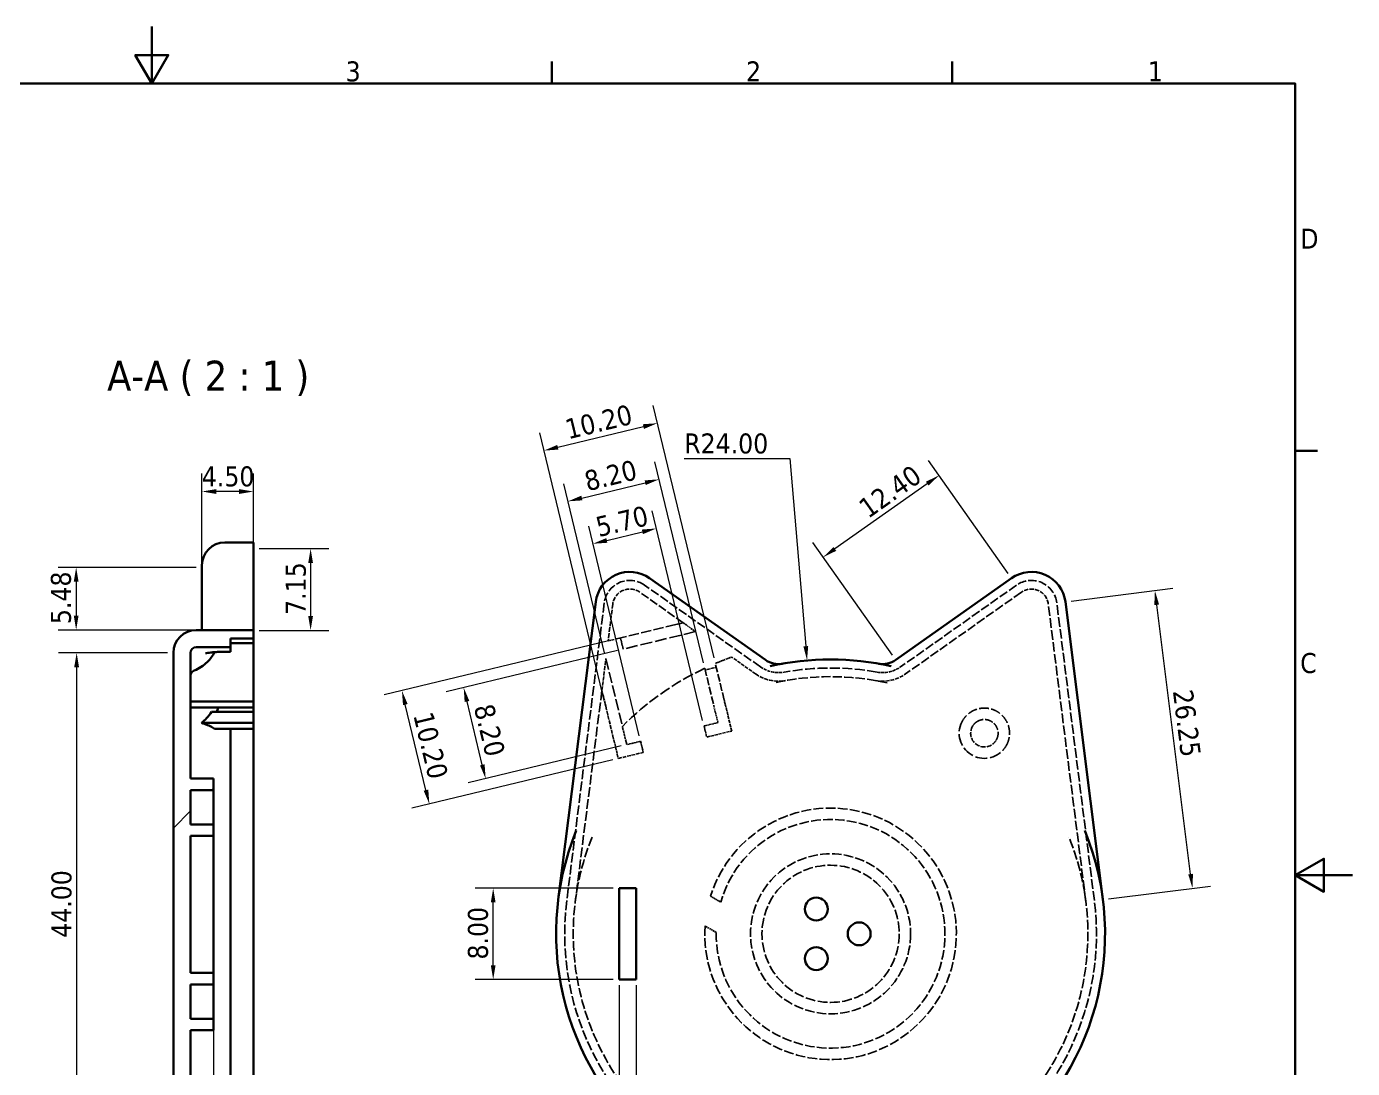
# Model space of a CAD drawing. Header units: millimetres. Extents: x 0 to 525, y 0 to 371.
# Drawn here: x 235.1 to 525, y 143.4 to 371.3 of the extents above; entities that cross this region are included whole.
import ezdxf

# ---------------------------------------------------------------- set-up
doc = ezdxf.new("R2010")
doc.units = ezdxf.units.MM
doc.header["$LTSCALE"] = 0.5
doc.linetypes.add('DASHED', pattern=[0.2068, 0.1655, -0.0413])
for name, color, linetype, lineweight in [('Border (ISO)', 7, 'Continuous', 70), ('Dimension (ISO)', 7, 'Continuous', 25), ('Hatch (ISO)', 7, 'Continuous', 18), ('Hidden (ISO)', 7, 'DASHED', 35), ('Symbol (ISO)', 7, 'Continuous', 25), ('Visible (ISO)', 7, 'Continuous', 50)]:
    doc.layers.add(name, color=color, linetype=linetype, lineweight=lineweight)
doc.styles.add('Label Text (ISO)', font='tahoma.ttf')
doc.styles.add('Note Text (ISO)', font='tahoma.ttf')
doc.dimstyles.new('Default (ISO)', dxfattribs={"dimscale": 0.5, "dimtxt": 3.5, "dimasz": 2.5, "dimexe": 3.175, "dimexo": 1, "dimgap": 0.762, "dimtad": 1, "dimtxsty": 'Note Text (ISO)', "dimcen": 2.5, "dimdle": 10, "dimclrd": 256, "dimclre": 256, "dimclrt": 256, "dimazin": 3, "dimtfac": 1.001486, "dimtmove": 0, "dimatfit": 3, "dimfxl": 0, "dimlwd": -1, "dimlwe": -1})

# ---------------------------------------------------------------- blocks, each defined once
blk = doc.blocks.new('Borders Default Border')
at = {"layer": 'Border (ISO)'}
for p, q in [((280, 287), (280, 290.9)), ((350, 287), (350, 290.9)), ((410, 222.75), (413.9, 222.75))]:
    blk.add_line(p, q, dxfattribs=at)
at = {"layer": 'Border (ISO)', "flags": 128}
for points in [[(210, 297), (210, 287), (207.11, 292), (212.89, 292), (210, 287)], [(10, 10), (10, 287), (410, 287), (410, 10), (10, 10)], [(420, 148.5), (410, 148.5), (415, 151.39), (415, 145.61), (410, 148.5)]]:
    blk.add_lwpolyline(points, dxfattribs=at)
at = {"layer": 'Border (ISO)', "char_height": 3.5, "attachment_point": 7, "style": 'Note Text (ISO)'}
for s, insert in [('3', (243.91, 287.33)), ('2', (313.94, 287.4)), ('1', (384.21, 287.4)), ('D', (410.87, 258.13)), ('C', (410.86, 183.81))]:
    blk.add_mtext(s, dxfattribs=dict(at, insert=insert))
blk = doc.blocks.new('*D11')
at = {"layer": 'Defpoints', "color": 0, "transparency": 16777216}
for p in [(275.98, 154.25), (267.23, 124.25), (267.23, 93.4)]:
    blk.add_point(p, dxfattribs=at)
at = {"layer": 'Dimension (ISO)', "transparency": 16777216}
for p, q in [((275.98, 153), (275.98, 89.43)), ((267.23, 123), (267.23, 89.43)), ((264.11, 93.4), (247.93, 93.4)), ((275.98, 93.4), (267.23, 93.4)), ((279.11, 93.4), (282.23, 93.4))]:
    blk.add_line(p, q, dxfattribs=at)
for points in [[(264.11, 93.92), (264.11, 92.88), (267.23, 93.4)], [(279.11, 93.92), (279.11, 92.88), (275.98, 93.4)]]:
    blk.add_solid(points, dxfattribs=at)
at = {"layer": 'Dimension (ISO)', "transparency": 16777216, "insert": (248.88, 98.91), "char_height": 4.375, "attachment_point": 1, "style": 'Note Text (ISO)'}
blk.add_mtext('\\A1;3.50', dxfattribs=at)
blk = doc.blocks.new('*D25')
at = {"layer": 'Defpoints', "color": 0, "transparency": 16777216}
for p in [(364.65, 162.81), (368.4, 162.81), (364.65, 109.27)]:
    blk.add_point(p, dxfattribs=at)
at = {"layer": 'Dimension (ISO)', "transparency": 16777216}
for p, q in [((364.65, 161.56), (364.65, 105.3)), ((368.4, 161.56), (368.4, 105.3)), ((361.52, 109.27), (358.4, 109.27)), ((368.4, 109.27), (364.65, 109.27)), ((371.52, 109.27), (374.65, 109.27))]:
    blk.add_line(p, q, dxfattribs=at)
for points in [[(361.52, 109.79), (361.52, 108.75), (364.65, 109.27)], [(371.52, 109.79), (371.52, 108.75), (368.4, 109.27)]]:
    blk.add_solid(points, dxfattribs=at)
at = {"layer": 'Dimension (ISO)', "transparency": 16777216, "insert": (361.14, 114.78), "char_height": 4.375, "attachment_point": 1, "style": 'Note Text (ISO)'}
blk.add_mtext('\\A1;1.50', dxfattribs=at)
blk = doc.blocks.new('*D26')
at = {"layer": 'Defpoints', "color": 0, "transparency": 16777216}
for p in [(337.15, 182.81), (364.65, 182.81), (364.65, 162.81)]:
    blk.add_point(p, dxfattribs=at)
at = {"layer": 'Dimension (ISO)', "transparency": 16777216}
for p, q in [((363.4, 182.81), (333.18, 182.81)), ((337.15, 165.93), (337.15, 179.68)), ((363.4, 162.81), (333.18, 162.81))]:
    blk.add_line(p, q, dxfattribs=at)
for points in [[(336.63, 179.68), (337.67, 179.68), (337.15, 182.81)], [(336.63, 165.93), (337.67, 165.93), (337.15, 162.81)]]:
    blk.add_solid(points, dxfattribs=at)
at = {"layer": 'Dimension (ISO)', "transparency": 16777216, "insert": (331.62, 167.2), "char_height": 4.375, "attachment_point": 1, "rotation": 90, "style": 'Note Text (ISO)'}
blk.add_mtext('\\A1;8.00', dxfattribs=at)
blk = doc.blocks.new('*D27')
at = {"layer": 'Defpoints', "color": 0, "transparency": 16777216}
for p in [(405.76, 232.59), (410.9, 172.81)]:
    blk.add_point(p, dxfattribs=at)
at = {"layer": 'Dimension (ISO)', "transparency": 16777216}
for p, q in [((378.91, 276.74), (401.96, 276.74)), ((401.96, 276.74), (405.49, 235.7))]:
    blk.add_line(p, q, dxfattribs=at)
blk.add_solid([(406.01, 235.75), (404.97, 235.66), (405.76, 232.59)], dxfattribs=at)
at = {"layer": 'Dimension (ISO)', "transparency": 16777216, "insert": (378.91, 282.25), "char_height": 4.375, "attachment_point": 1, "style": 'Note Text (ISO)'}
blk.add_mtext('\\A1;R24.00', dxfattribs=at)
blk = doc.blocks.new('*D28')
at = {"layer": 'Defpoints', "color": 0, "transparency": 16777216}
for p in [(410.9, 172.81), (453.98, 131.05)]:
    blk.add_point(p, dxfattribs=at)
at = {"layer": 'Dimension (ISO)', "transparency": 16777216}
for p, q in [((479.34, 106.48), (456.23, 128.88)), ((502.39, 106.48), (479.34, 106.48))]:
    blk.add_line(p, q, dxfattribs=at)
blk.add_solid([(456.59, 129.25), (455.87, 128.5), (453.98, 131.05)], dxfattribs=at)
at = {"layer": 'Dimension (ISO)', "transparency": 16777216, "insert": (484.38, 111.99), "char_height": 4.375, "attachment_point": 1, "style": 'Note Text (ISO)'}
blk.add_mtext('\\A1;R24.00', dxfattribs=at)
blk = doc.blocks.new('*D29')
at = {"layer": 'Defpoints', "color": 0, "transparency": 16777216}
for p in [(373.02, 284.48), (385.72, 231.94), (361.74, 222.6)]:
    blk.add_point(p, dxfattribs=at)
at = {"layer": 'Dimension (ISO)', "transparency": 16777216}
for p, q in [((385.42, 233.16), (372.09, 288.34)), ((361.44, 223.82), (347.31, 282.35)), ((351.27, 279.23), (369.99, 283.75))]:
    blk.add_line(p, q, dxfattribs=at)
for points in [[(369.86, 284.26), (370.11, 283.24), (373.02, 284.48)], [(351.15, 279.74), (351.4, 278.72), (348.24, 278.5)]]:
    blk.add_solid(points, dxfattribs=at)
at = {"layer": 'Dimension (ISO)', "transparency": 16777216, "insert": (352.51, 285.2), "char_height": 4.375, "attachment_point": 1, "rotation": 13.58, "style": 'Note Text (ISO)'}
blk.add_mtext('\\A1;10.20', dxfattribs=at)
blk = doc.blocks.new('*D30')
at = {"layer": 'Defpoints', "color": 0, "transparency": 16777216}
for p in [(373.42, 272.21), (361.79, 233.03), (383.4, 230.9)]:
    blk.add_point(p, dxfattribs=at)
at = {"layer": 'Dimension (ISO)', "transparency": 16777216}
for p, q in [((383.1, 232.11), (372.49, 276.07)), ((361.5, 234.24), (352.56, 271.25)), ((356.53, 268.13), (370.38, 271.48))]:
    blk.add_line(p, q, dxfattribs=at)
for points in [[(370.26, 271.98), (370.5, 270.97), (373.42, 272.21)], [(356.41, 268.64), (356.65, 267.62), (353.49, 267.4)]]:
    blk.add_solid(points, dxfattribs=at)
at = {"layer": 'Dimension (ISO)', "transparency": 16777216, "insert": (356.71, 273.86), "char_height": 4.375, "attachment_point": 1, "rotation": 13.58, "style": 'Note Text (ISO)'}
blk.add_mtext('\\A1;8.20', dxfattribs=at)
blk = doc.blocks.new('*D31')
at = {"layer": 'Defpoints', "color": 0, "transparency": 16777216}
for p in [(363.57, 237.18), (317.2, 225.98), (364.5, 211.17)]:
    blk.add_point(p, dxfattribs=at)
at = {"layer": 'Dimension (ISO)', "transparency": 16777216}
for p, q in [((362.36, 236.89), (313.34, 225.05)), ((322.45, 204.23), (317.93, 222.94)), ((363.28, 210.88), (319.33, 200.26))]:
    blk.add_line(p, q, dxfattribs=at)
for points in [[(318.44, 223.07), (317.43, 222.82), (317.2, 225.98)], [(322.96, 204.35), (321.95, 204.11), (323.19, 201.19)]]:
    blk.add_solid(points, dxfattribs=at)
at = {"layer": 'Dimension (ISO)', "transparency": 16777216, "insert": (323.9, 221.71), "char_height": 4.375, "attachment_point": 1, "rotation": 283.58, "style": 'Note Text (ISO)'}
blk.add_mtext('\\A1;10.20', dxfattribs=at)
blk = doc.blocks.new('*D32')
at = {"layer": 'Defpoints', "color": 0, "transparency": 16777216}
for p in [(365.56, 235.09), (330.69, 226.67), (366.34, 214.19)]:
    blk.add_point(p, dxfattribs=at)
at = {"layer": 'Dimension (ISO)', "transparency": 16777216}
for p, q in [((364.35, 234.8), (326.83, 225.73)), ((334.77, 209.78), (331.42, 223.63)), ((365.13, 213.9), (331.64, 205.81))]:
    blk.add_line(p, q, dxfattribs=at)
for points in [[(331.93, 223.75), (330.91, 223.51), (330.69, 226.67)], [(335.27, 209.9), (334.26, 209.65), (335.5, 206.74)]]:
    blk.add_solid(points, dxfattribs=at)
at = {"layer": 'Dimension (ISO)', "transparency": 16777216, "insert": (337.15, 223.45), "char_height": 4.375, "attachment_point": 1, "rotation": 283.58, "style": 'Note Text (ISO)'}
blk.add_mtext('\\A1;8.20', dxfattribs=at)
blk = doc.blocks.new('*D33')
at = {"layer": 'Defpoints', "color": 0, "transparency": 16777216}
for p in [(372.8, 261.46), (383.23, 218.27), (369.38, 214.92)]:
    blk.add_point(p, dxfattribs=at)
at = {"layer": 'Dimension (ISO)', "transparency": 16777216}
for p, q in [((382.94, 219.48), (371.87, 265.32)), ((369.09, 216.14), (358.02, 261.97)), ((361.98, 258.85), (369.76, 260.73))]:
    blk.add_line(p, q, dxfattribs=at)
for points in [[(369.64, 261.23), (369.88, 260.22), (372.8, 261.46)], [(361.86, 259.36), (362.11, 258.34), (358.95, 258.12)]]:
    blk.add_solid(points, dxfattribs=at)
at = {"layer": 'Dimension (ISO)', "transparency": 16777216, "insert": (359.2, 263.84), "char_height": 4.375, "attachment_point": 1, "rotation": 13.58, "style": 'Note Text (ISO)'}
blk.add_mtext('\\A1;5.70', dxfattribs=at)
blk = doc.blocks.new('*D34')
at = {"layer": 'Defpoints', "color": 0, "transparency": 16777216}
for p in [(273.48, 269.55), (284.73, 257.05), (273.48, 252.96)]:
    blk.add_point(p, dxfattribs=at)
at = {"layer": 'Dimension (ISO)', "transparency": 16777216}
for p, q in [((273.48, 254.21), (273.48, 273.51)), ((284.73, 258.3), (284.73, 273.51)), ((281.61, 269.55), (276.61, 269.55))]:
    blk.add_line(p, q, dxfattribs=at)
for points in [[(276.61, 270.07), (276.61, 269.02), (273.48, 269.55)], [(281.61, 270.07), (281.61, 269.02), (284.73, 269.55)]]:
    blk.add_solid(points, dxfattribs=at)
at = {"layer": 'Dimension (ISO)', "transparency": 16777216, "insert": (273.45, 275.05), "char_height": 4.375, "attachment_point": 1, "style": 'Note Text (ISO)'}
blk.add_mtext('\\A1;4.50', dxfattribs=at)
blk = doc.blocks.new('*D35')
at = {"layer": 'Defpoints', "color": 0, "transparency": 16777216}
for p in [(273.48, 252.96), (245.98, 239.25), (273.48, 239.25)]:
    blk.add_point(p, dxfattribs=at)
at = {"layer": 'Dimension (ISO)', "transparency": 16777216}
for p, q in [((272.23, 252.96), (242.01, 252.96)), ((245.98, 249.84), (245.98, 242.38)), ((272.23, 239.25), (242.01, 239.25))]:
    blk.add_line(p, q, dxfattribs=at)
for points in [[(245.46, 249.84), (246.5, 249.84), (245.98, 252.96)], [(245.46, 242.38), (246.5, 242.38), (245.98, 239.25)]]:
    blk.add_solid(points, dxfattribs=at)
at = {"layer": 'Dimension (ISO)', "transparency": 16777216, "insert": (240.45, 240.56), "char_height": 4.375, "attachment_point": 1, "rotation": 90, "style": 'Note Text (ISO)'}
blk.add_mtext('\\A1;5.48', dxfattribs=at)
blk = doc.blocks.new('*D36')
at = {"layer": 'Defpoints', "color": 0, "transparency": 16777216}
for p in [(284.73, 257.05), (284.73, 239.17), (297.23, 239.17)]:
    blk.add_point(p, dxfattribs=at)
at = {"layer": 'Dimension (ISO)', "transparency": 16777216}
for p, q in [((285.98, 257.05), (301.2, 257.05)), ((297.23, 253.92), (297.23, 242.29)), ((285.98, 239.17), (301.2, 239.17))]:
    blk.add_line(p, q, dxfattribs=at)
for points in [[(296.71, 253.92), (297.75, 253.92), (297.23, 257.05)], [(296.71, 242.29), (297.75, 242.29), (297.23, 239.17)]]:
    blk.add_solid(points, dxfattribs=at)
at = {"layer": 'Dimension (ISO)', "transparency": 16777216, "insert": (291.8, 242.57), "char_height": 4.375, "attachment_point": 1, "rotation": 90, "style": 'Note Text (ISO)'}
blk.add_mtext('\\A1;7.15', dxfattribs=at)
blk = doc.blocks.new('*D37')
at = {"layer": 'Defpoints', "color": 0, "transparency": 16777216}
for p in [(267.23, 234.25), (246.08, 124.25), (267.23, 124.25)]:
    blk.add_point(p, dxfattribs=at)
at = {"layer": 'Dimension (ISO)', "transparency": 16777216}
for p, q in [((265.98, 234.25), (242.11, 234.25)), ((246.08, 231.13), (246.08, 127.38)), ((265.98, 124.25), (242.11, 124.25))]:
    blk.add_line(p, q, dxfattribs=at)
for points in [[(245.55, 231.13), (246.6, 231.13), (246.08, 234.25)], [(245.55, 127.38), (246.6, 127.38), (246.08, 124.25)]]:
    blk.add_solid(points, dxfattribs=at)
at = {"layer": 'Dimension (ISO)', "transparency": 16777216, "insert": (240.57, 171.95), "char_height": 4.375, "attachment_point": 1, "rotation": 90, "style": 'Note Text (ISO)'}
blk.add_mtext('\\A1;44.00', dxfattribs=at)
blk = doc.blocks.new('*D39')
at = {"layer": 'Defpoints', "color": 0, "transparency": 16777216}
for p in [(481.81, 247.88), (462.23, 245.41), (470.43, 180.31)]:
    blk.add_point(p, dxfattribs=at)
at = {"layer": 'Dimension (ISO)', "transparency": 16777216}
for p, q in [((463.47, 245.57), (485.75, 248.38)), ((489.62, 185.88), (482.2, 244.78)), ((471.67, 180.47), (493.95, 183.27))]:
    blk.add_line(p, q, dxfattribs=at)
for points in [[(482.72, 244.85), (481.68, 244.72), (481.81, 247.88)], [(490.14, 185.94), (489.1, 185.81), (490.01, 182.78)]]:
    blk.add_solid(points, dxfattribs=at)
at = {"layer": 'Dimension (ISO)', "transparency": 16777216, "insert": (490.06, 226.48), "char_height": 4.375, "attachment_point": 1, "rotation": 277.1808, "style": 'Note Text (ISO)'}
blk.add_mtext('\\A1;26.25', dxfattribs=at)
blk = doc.blocks.new('*D40')
at = {"layer": 'Defpoints', "color": 0, "transparency": 16777216}
for p in [(409.28, 255.19), (450.46, 250.6), (425.14, 232.73)]:
    blk.add_point(p, dxfattribs=at)
at = {"layer": 'Dimension (ISO)', "transparency": 16777216}
for p, q in [((449.74, 251.62), (432.31, 276.31)), ((432.04, 271.26), (411.83, 256.99)), ((424.42, 233.75), (406.99, 258.43))]:
    blk.add_line(p, q, dxfattribs=at)
for points in [[(431.74, 271.69), (432.34, 270.84), (434.6, 273.07)], [(411.53, 257.42), (412.13, 256.57), (409.28, 255.19)]]:
    blk.add_solid(points, dxfattribs=at)
at = {"layer": 'Dimension (ISO)', "transparency": 16777216, "insert": (416.59, 267.09), "char_height": 4.375, "attachment_point": 1, "rotation": 35.2295, "style": 'Note Text (ISO)'}
blk.add_mtext('\\A1;12.40', dxfattribs=at)

msp = doc.modelspace()

# ---------------------------------------------------------------- hatches: boundary and pattern name
at = {"layer": 'Hatch (ISO)'}
h = msp.add_hatch(dxfattribs=at)
h.set_pattern_fill('ANSI31', color=256, scale=31.75, style=0)
h.set_pattern_definition([(45, (0, 0), (-35.6404, 35.6404), [])])
edge = h.paths.add_edge_path()
edge.add_line((279.4801, 131.253), (270.9801, 131.253))
edge.add_line((270.9801, 131.253), (270.9801, 137.253))
edge.add_line((270.9801, 137.253), (279.4801, 137.253))
edge.add_line((279.4801, 137.253), (279.4801, 139.753))
edge.add_line((279.4801, 139.753), (270.9801, 139.753))
edge.add_line((270.9801, 139.753), (270.9801, 151.753))
edge.add_line((270.9801, 151.753), (275.9801, 151.753))
edge.add_line((275.9801, 151.753), (275.9801, 154.253))
edge.add_line((275.9801, 154.253), (270.9801, 154.253))
edge.add_line((270.9801, 154.253), (270.9801, 161.753))
edge.add_line((270.9801, 161.753), (275.9801, 161.753))
edge.add_line((275.9801, 161.753), (275.9801, 164.253))
edge.add_line((275.9801, 164.253), (270.9801, 164.253))
edge.add_line((270.9801, 164.253), (270.9801, 194.253))
edge.add_line((270.9801, 194.253), (275.9801, 194.253))
edge.add_line((275.9801, 194.253), (275.9801, 196.753))
edge.add_line((275.9801, 196.753), (270.9801, 196.753))
edge.add_line((270.9801, 196.753), (270.9801, 204.253))
edge.add_line((270.9801, 204.253), (275.9801, 204.253))
edge.add_line((275.9801, 204.253), (275.9801, 206.753))
edge.add_line((275.9801, 206.753), (270.9801, 206.753))
edge.add_line((270.9801, 206.753), (270.9801, 234.253))
edge.add_ellipse((272.2301, 234.253), major_axis=(0, 1.25), ratio=1, start_angle=0, end_angle=90, ccw=False)
edge.add_line((272.2301, 235.503), (279.7301, 235.503))
edge.add_line((279.7301, 235.503), (279.7301, 237.378))
edge.add_line((279.7301, 237.378), (284.7301, 237.378))
edge.add_line((284.7301, 237.378), (284.7301, 239.253))
edge.add_line((284.7301, 239.253), (272.2301, 239.253))
edge.add_ellipse((272.2301, 234.253), major_axis=(-5, 0), ratio=1, start_angle=270, end_angle=360)
edge.add_line((267.2301, 234.253), (267.2301, 124.253))
edge.add_ellipse((272.2301, 124.253), major_axis=(0, -5), ratio=1, start_angle=270, end_angle=360)
edge.add_line((272.2301, 119.253), (284.7301, 119.253))
edge.add_line((284.7301, 119.253), (284.7301, 121.128))
edge.add_line((284.7301, 121.128), (279.7301, 121.128))
edge.add_line((279.7301, 121.128), (279.7301, 123.003))
edge.add_line((279.7301, 123.003), (272.2301, 123.003))
edge.add_ellipse((272.2301, 124.253), major_axis=(-1.25, 0), ratio=1, start_angle=0, end_angle=90, ccw=False)
edge.add_line((270.9801, 124.253), (270.9801, 128.753))
edge.add_line((270.9801, 128.753), (279.4801, 128.753))
edge.add_line((279.4801, 128.753), (279.4801, 131.253))

# ---------------------------------------------------------------- linework, layer by layer
at = {"layer": 'Hidden (ISO)', "ltscale": 22.495354}
msp.add_line((378.6768, 240.8306), (369.1768, 247.5394), dxfattribs=at)
at = {"layer": 'Hidden (ISO)', "ltscale": 23.977739}
for p, q in [((395.5735, 231.1936), (370.2584, 249.071)), ((451.5406, 249.071), (426.2255, 231.1936)), ((452.6222, 247.5394), (427.3071, 229.6621))]:
    msp.add_line(p, q, dxfattribs=at)
at = {"layer": 'Hidden (ISO)', "ltscale": 25.384344}
for p, q in [((361.4327, 245.1794), (353.2304, 180.0755)), ((466.7083, 179.8411), (458.506, 244.945)), ((468.5686, 180.0755), (460.3663, 245.1794))]:
    msp.add_line(p, q, dxfattribs=at)
at = {"layer": 'Hidden (ISO)', "ltscale": 12.397449}
msp.add_line((363.293, 244.945), (362.2755, 236.8687), dxfattribs=at)
at = {"layer": 'Hidden (ISO)', "ltscale": 3.499445}
msp.add_line((377.0622, 240.4406), (378.6768, 240.8306), dxfattribs=at)
at = {"layer": 'Hidden (ISO)', "ltscale": 5.059608}
msp.add_line((378.6768, 240.8306), (381.3905, 238.9142), dxfattribs=at)
at = {"layer": 'Hidden (ISO)', "ltscale": 26.837845}
msp.add_line((377.0622, 240.4406), (363.5749, 237.1826), dxfattribs=at)
at = {"layer": 'Hidden (ISO)', "ltscale": 31.49279}
msp.add_line((381.3905, 238.9142), (365.5639, 235.0912), dxfattribs=at)
at = {"layer": 'Hidden (ISO)', "ltscale": 3.095043}
msp.add_line((363.5749, 237.1826), (362.2755, 236.8687), dxfattribs=at)
at = {"layer": 'Hidden (ISO)', "ltscale": 3.807451}
for p, q in [((365.5639, 235.0912), (364.9769, 237.5213)), ((383.4873, 230.5218), (385.9174, 231.1088)), ((383.232, 218.2694), (383.819, 215.8393))]:
    msp.add_line(p, q, dxfattribs=at)
at = {"layer": 'Hidden (ISO)', "ltscale": 10.741536}
msp.add_line((360.9102, 226.0323), (361.7918, 233.0299), dxfattribs=at)
at = {"layer": 'Hidden (ISO)', "ltscale": 29.547621}
msp.add_line((361.7918, 233.0299), (365.3787, 218.1808), dxfattribs=at)
at = {"layer": 'Hidden (ISO)', "ltscale": 20.271112}
msp.add_line((387.6513, 223.9306), (385.7164, 231.9409), dxfattribs=at)
at = {"layer": 'Hidden (ISO)', "ltscale": 3.300813}
msp.add_line((389.2699, 233.3498), (387.866, 232.8109), dxfattribs=at)
at = {"layer": 'Hidden (ISO)', "ltscale": 9.736451}
msp.add_line((394.4919, 229.6621), (389.2699, 233.3498), dxfattribs=at)
at = {"layer": 'Hidden (ISO)', "ltscale": 20.382996}
msp.add_line((383.3964, 230.8981), (385.3479, 222.8191), dxfattribs=at)
at = {"layer": 'Hidden (ISO)', "ltscale": 25.728853}
msp.add_line((360.9102, 226.0323), (355.0907, 179.8411), dxfattribs=at)
at = {"layer": 'Hidden (ISO)', "ltscale": 6.04269}
msp.add_line((361.7382, 222.6045), (360.9102, 226.0323), dxfattribs=at)
at = {"layer": 'Hidden (ISO)', "ltscale": 2.284578}
msp.add_line((387.9285, 222.7832), (387.6513, 223.9306), dxfattribs=at)
at = {"layer": 'Hidden (ISO)', "ltscale": 10.308406}
msp.add_line((361.7382, 222.6045), (363.3275, 216.0253), dxfattribs=at)
at = {"layer": 'Hidden (ISO)', "ltscale": 2.299715}
msp.add_line((385.3479, 222.8191), (385.6279, 221.6601), dxfattribs=at)
at = {"layer": 'Hidden (ISO)', "ltscale": 4.162856}
msp.add_line((385.6279, 221.6601), (386.2697, 219.0032), dxfattribs=at)
at = {"layer": 'Hidden (ISO)', "ltscale": 8.810354}
msp.add_line((389.2868, 217.1601), (387.9285, 222.7832), dxfattribs=at)
at = {"layer": 'Hidden (ISO)', "ltscale": 6.378392}
msp.add_line((366.3428, 214.1897), (365.3787, 218.1808), dxfattribs=at)
at = {"layer": 'Hidden (ISO)', "ltscale": 4.759339}
msp.add_line((386.2697, 219.0032), (383.232, 218.2694), dxfattribs=at)
at = {"layer": 'Hidden (ISO)', "ltscale": 7.805402}
msp.add_line((363.3275, 216.0253), (364.4997, 211.1726), dxfattribs=at)
at = {"layer": 'Hidden (ISO)', "ltscale": 4.976863}
msp.add_line((369.3804, 214.9235), (366.3428, 214.1897), dxfattribs=at)
at = {"layer": 'Hidden (ISO)', "ltscale": 5.099185}
msp.add_line((369.9674, 212.4934), (369.3804, 214.9235), dxfattribs=at)
at = {"layer": 'Hidden (ISO)', "ltscale": 8.56689}
msp.add_line((383.819, 215.8393), (389.2868, 217.1601), dxfattribs=at)
at = {"layer": 'Hidden (ISO)', "ltscale": 9.663597}
msp.add_line((364.4997, 211.1726), (369.9674, 212.4934), dxfattribs=at)
at = {"layer": 'Hidden (ISO)', "ltscale": 3.91055}
msp.add_line((384.6635, 181.0514), (386.8872, 179.7676), dxfattribs=at)
at = {"layer": 'Hidden (ISO)', "ltscale": 4.304815}
msp.add_line((385.9014, 173.1198), (383.4535, 174.5331), dxfattribs=at)
at = {"layer": 'Hidden (ISO)', "ltscale": 25.021217}
msp.add_circle((410.8995, 172.8099), 17.5, dxfattribs=at)
at = {"layer": 'Hidden (ISO)', "ltscale": 26.042492}
msp.add_circle((410.8995, 172.8099), 15, dxfattribs=at)
at = {"layer": 'Hidden (ISO)', "ltscale": 22.416649}
for centre, start, end in [((367.0136, 244.4763), 54.770511, 172.819244), ((454.7854, 244.4763), 7.180756, 125.229489)]:
    msp.add_arc(centre, 5.625, start, end, dxfattribs=at)
at = {"layer": 'Hidden (ISO)', "ltscale": 11.76717}
for centre, start, end in [((367.0136, 244.4763), 54.770511, 172.819244), ((454.7854, 244.4763), 7.180756, 125.229489)]:
    msp.add_arc(centre, 3.75, start, end, dxfattribs=at)
at = {"layer": 'Hidden (ISO)', "ltscale": 3.53205}
msp.add_arc((410.8995, 172.8099), 64.2702, 111.001009, 113.068511, dxfattribs=at)
at = {"layer": 'Hidden (ISO)', "ltscale": 28.579439}
msp.add_arc((410.8995, 172.8099), 64.2702, 115.336223, 135.094459, dxfattribs=at)
at = {"layer": 'Hidden (ISO)', "ltscale": 10.535028}
for centre, start, end in [((399.5394, 236.8095), -125.229489, -79.934658), ((422.2596, 236.8095), -100.065342, -54.770511)]:
    msp.add_arc(centre, 8.75, start, end, dxfattribs=at)
at = {"layer": 'Hidden (ISO)', "ltscale": 8.2775}
for centre, start, end in [((399.5394, 236.8095), -125.229489, -79.934658), ((422.2596, 236.8095), -100.065342, -54.770511)]:
    msp.add_arc(centre, 6.875, start, end, dxfattribs=at)
at = {"layer": 'Hidden (ISO)', "ltscale": 24.165649}
msp.add_arc((410.8995, 172.8099), 56.25, 77.274082, 102.725918, dxfattribs=at)
at = {"layer": 'Hidden (ISO)', "ltscale": 26.334013}
msp.add_arc((410.8995, 172.8099), 58.125, 79.934658, 100.065342, dxfattribs=at)
at = {"layer": 'Hidden (ISO)', "ltscale": 31.286444}
msp.add_arc((444.5245, 216.6849), 5.5, 148.282787, -43.214582, dxfattribs=at)
at = {"layer": 'Hidden (ISO)', "ltscale": 13.2588}
msp.add_arc((444.5245, 216.6849), 3, 149.401166, -44.33296, dxfattribs=at)
at = {"layer": 'Hidden (ISO)', "ltscale": 25.708593}
msp.add_arc((410.8995, 172.8099), 27.5, 176.407296, 162.560859, dxfattribs=at)
at = {"layer": 'Hidden (ISO)', "ltscale": 25.28615}
msp.add_arc((410.8995, 172.8099), 25, 179.2896, 163.840754, dxfattribs=at)
at = {"layer": 'Hidden (ISO)', "ltscale": 25.045532}
msp.add_arc((410.8995, 172.8099), 56.25, 157.891168, 22.108832, dxfattribs=at)
at = {"layer": 'Hidden (ISO)', "ltscale": 25.425459}
msp.add_arc((410.8995, 172.8099), 58.125, 172.819244, 7.180756, dxfattribs=at)
at = {"layer": 'Hidden (ISO)', "ltscale": 2.26733}
msp.add_open_spline([(440.56, 220.497), (440.5533, 220.4901), (440.5462, 220.4827), (440.489, 220.4225), (440.4206, 220.3486), (440.2627, 220.1637), (440.1751, 220.0547), (440.0042, 219.8211), (439.9228, 219.7009), (439.8459, 219.5764)], degree=3, knots=[-0.1389020758, -0.1389020758, -0.1389020758, -0.1389020758, -0.1358797395, -0.1358797395, -0.1161231133, -0.1161231133, -0.0967443065, -0.0967443065, -0.0791533038, -0.0791533038, -0.0791533038, -0.0791533038], dxfattribs=at)
at = {"layer": 'Hidden (ISO)', "ltscale": 25.670948}
msp.add_open_spline([(449.2362, 213.8477), (449.3381, 214.0169), (449.4541, 214.2292), (449.6841, 214.758), (449.7967, 215.0735), (449.9847, 215.8834), (450.044, 216.3853), (449.9945, 217.4648), (449.8928, 218.0139), (449.5075, 219.0775), (449.2376, 219.5766), (448.6054, 220.4019), (448.2717, 220.7384), (447.5281, 221.3162), (447.1217, 221.5555), (446.1757, 221.9612), (445.6334, 222.0995), (444.4559, 222.2213), (443.8435, 222.173), (442.6878, 221.9048), (442.1645, 221.6793), (441.1972, 221.1067), (440.8183, 220.7657), (440.56, 220.497)], degree=3, knots=[-0.922246573, -0.922246573, -0.922246573, -0.922246573, -0.849903497, -0.849903497, -0.776038582, -0.776038582, -0.687262099, -0.687262099, -0.602394312, -0.602394312, -0.521379105, -0.521379105, -0.454758859, -0.454758859, -0.38847911, -0.38847911, -0.308685782, -0.308685782, -0.215444754, -0.215444754, -0.117102726, -0.117102726, -0.000079886, -0.000079886, -0.000079886, -0.000079886], dxfattribs=at)
at = {"layer": 'Hidden (ISO)', "ltscale": 2.275576}
msp.add_open_spline([(441.9422, 218.212), (441.9553, 218.2341), (441.9687, 218.256), (442.0649, 218.4095), (442.1555, 218.531), (442.3462, 218.7532), (442.4439, 218.8492), (442.6072, 218.9946), (442.674, 219.0469), (442.7215, 219.0826)], degree=3, knots=[-0.0794609909, -0.0794609909, -0.0794609909, -0.0794609909, -0.0763639417, -0.0763639417, -0.0576757532, -0.0576757532, -0.0376617173, -0.0376617173, -0.019444024, -0.019444024, -0.019444024, -0.019444024], dxfattribs=at)
at = {"layer": 'Hidden (ISO)', "ltscale": 20.413822}
msp.add_open_spline([(442.7215, 219.0826), (442.8557, 219.1836), (443.0248, 219.294), (443.4038, 219.4736), (443.5946, 219.5461), (444.0906, 219.6669), (444.3857, 219.697), (444.961, 219.6655), (445.2472, 219.6124), (445.802, 219.4141), (446.0616, 219.2781), (446.5445, 218.9236), (446.7582, 218.7091), (447.1268, 218.2123), (447.2666, 217.9359), (447.476, 217.3277), (447.5271, 216.9857), (447.5208, 216.2243), (447.4224, 215.8509), (447.3085, 215.5672)], degree=3, knots=[-0.549192982, -0.549192982, -0.549192982, -0.549192982, -0.48632559, -0.48632559, -0.438153613, -0.438153613, -0.377818236, -0.377818236, -0.323468846, -0.323468846, -0.272770195, -0.272770195, -0.220639203, -0.220639203, -0.163324415, -0.163324415, -0.093559914, -0.093559914, -0.000080265, -0.000080265, -0.000080265, -0.000080265], dxfattribs=at)
at = {"layer": 'Hidden (ISO)', "ltscale": 2.275578}
msp.add_open_spline([(447.3085, 215.5672), (447.2988, 215.543), (447.287, 215.5144), (447.2377, 215.4018), (447.1886, 215.2993), (447.0606, 215.0776), (446.9845, 214.9615), (446.8257, 214.757), (446.7507, 214.6706), (446.6704, 214.5884)], degree=3, knots=[-0.1403980109, -0.1403980109, -0.1403980109, -0.1403980109, -0.1324051784, -0.1324051784, -0.1127192165, -0.1127192165, -0.0943122471, -0.0943122471, -0.0804460297, -0.0804460297, -0.0804460297, -0.0804460297], dxfattribs=at)
at = {"layer": 'Hidden (ISO)', "ltscale": 2.267329}
msp.add_open_spline([(448.5329, 212.9189), (448.5412, 212.9278), (448.5496, 212.9367), (448.6679, 213.0643), (448.7704, 213.1858), (448.9542, 213.4214), (449.0331, 213.5328), (449.1584, 213.7202), (449.2049, 213.7956), (449.2362, 213.8477)], degree=3, knots=[-0.0791398975, -0.0791398975, -0.0791398975, -0.0791398975, -0.077668224, -0.077668224, -0.0582581321, -0.0582581321, -0.0384971698, -0.0384971698, -0.0193897743, -0.0193897743, -0.0193897743, -0.0193897743], dxfattribs=at)
at = {"layer": 'Visible (ISO)'}
for p, q in [((278.4801, 258.4194), (284.7301, 258.4194)), ((284.7301, 257.0458), (284.7301, 258.4194)), ((284.7301, 257.0458), (284.7301, 239.253)), ((273.4801, 252.9615), (273.4801, 253.4194)), ((273.4801, 252.9615), (273.4801, 239.2541)), ((396.6551, 232.7252), (371.34, 250.6026)), ((450.459, 250.6026), (425.1439, 232.7252)), ((359.5724, 245.4138), (351.3701, 180.3099)), ((470.4289, 180.3099), (462.2266, 245.4138)), ((284.7301, 239.253), (272.2301, 239.253)), ((284.7301, 237.378), (284.7301, 239.253)), ((272.2301, 235.503), (279.7301, 235.503)), ((279.7301, 235.503), (279.7301, 237.378)), ((279.7301, 237.378), (284.7301, 237.378)), ((284.7301, 236.3776), (279.7301, 236.3776)), ((279.7301, 234.6373), (279.7301, 235.503)), ((284.7301, 237.378), (284.7301, 236.4834)), ((284.7301, 236.3776), (284.7301, 236.4834)), ((284.7301, 236.3776), (284.7301, 223.6032)), ((267.2301, 234.253), (267.2301, 124.253)), ((270.9801, 206.753), (270.9801, 234.253)), ((279.7301, 234.5026), (278.4801, 234.5026)), ((279.7301, 234.6373), (279.7301, 234.5026)), ((284.7301, 223.6032), (270.9801, 223.6032)), ((284.7301, 223.6032), (284.7301, 222.2825)), ((284.7301, 222.2825), (270.9801, 222.2825)), ((284.7301, 221.3666), (275.5674, 221.3666)), ((284.7301, 221.3666), (284.7301, 222.2825)), ((284.7301, 221.3666), (284.7301, 218.9365)), ((284.7301, 218.9365), (273.3648, 218.9365)), ((284.7301, 217.6157), (276.2284, 217.6157)), ((279.7301, 186.2843), (279.7301, 217.6157)), ((284.7301, 218.9365), (284.7301, 217.6157)), ((284.7301, 217.6157), (284.7301, 186.5187)), ((275.9801, 206.753), (270.9801, 206.753)), ((275.9801, 204.253), (275.9801, 206.753)), ((270.9801, 196.753), (270.9801, 204.253)), ((270.9801, 204.253), (275.9801, 204.253)), ((275.9801, 204.253), (275.9801, 196.753)), ((275.9801, 196.753), (270.9801, 196.753)), ((270.9801, 164.253), (270.9801, 194.253)), ((270.9801, 194.253), (275.9801, 194.253)), ((275.9801, 194.253), (275.9801, 196.753)), ((275.9801, 194.253), (275.9801, 164.253)), ((279.7301, 123.003), (279.7301, 186.2843)), ((284.7301, 186.5187), (284.7301, 121.128)), ((364.6495, 162.8099), (364.6495, 182.8099)), ((364.6495, 182.8099), (368.3995, 182.8099)), ((368.3995, 182.8099), (368.3995, 162.8099)), ((275.9801, 164.253), (270.9801, 164.253)), ((275.9801, 161.753), (275.9801, 164.253)), ((368.3995, 162.8099), (364.6495, 162.8099)), ((270.9801, 154.253), (270.9801, 161.753)), ((270.9801, 161.753), (275.9801, 161.753)), ((275.9801, 161.753), (275.9801, 154.253)), ((275.9801, 154.253), (270.9801, 154.253)), ((275.9801, 151.753), (275.9801, 154.253)), ((270.9801, 139.753), (270.9801, 151.753)), ((270.9801, 151.753), (275.9801, 151.753))]:
    msp.add_line(p, q, dxfattribs=at)
for centre in [(407.7745, 178.2225), (417.1495, 172.8099), (407.7745, 167.3972)]:
    msp.add_circle(centre, 2.5, dxfattribs=at)
for centre, radius, start, end in [((278.4801, 253.4194), 5, 90, 180), ((367.0136, 244.4763), 7.5, 54.770511, 172.819244), ((454.7854, 244.4763), 7.5, 7.180756, 125.229489), ((272.2301, 234.253), 5, 90, 180), ((272.2301, 234.253), 1.25, 90, 180), ((399.5394, 236.8095), 5, -125.229489, -79.934658), ((410.8995, 172.8099), 60, 77.274082, 102.725918), ((422.2596, 236.8095), 5, -100.065342, -54.770511), ((410.8995, 172.8099), 60, 157.891168, 22.108832)]:
    msp.add_arc(centre, radius, start, end, dxfattribs=at)
for points in [[(273.4801, 239.2541), (273.4801, 239.2537), (273.4801, 239.2534), (273.4801, 239.253)], [(276.7587, 221.3668), (276.8462, 221.6641), (276.9238, 221.9713), (276.9886, 222.2825)]]:
    msp.add_open_spline(points, degree=3, dxfattribs=at)
for points, knots in [([(271.7613, 230.3738), (271.777, 230.38), (271.7926, 230.3863), (272.8081, 230.7997), (273.8853, 231.509), (275.2523, 232.852), (275.8282, 233.6365), (276.249, 234.4227)], [1.170845052, 1.170845052, 1.170845052, 1.170845052, 1.172864803, 1.172864803, 1.302966514, 1.302966514, 1.406100913, 1.406100913, 1.406100913, 1.406100913]), ([(274.2519, 234.1431), (274.3768, 234.1728), (274.5422, 234.2072), (274.9449, 234.2763), (275.1824, 234.311), (275.7191, 234.3745), (276.0185, 234.4034), (276.6648, 234.4513), (277.0117, 234.4703), (277.7324, 234.496), (278.1063, 234.5026), (278.4801, 234.5026)], [0.432089357, 0.432089357, 0.432089357, 0.432089357, 0.489233206, 0.489233206, 0.546377055, 0.546377055, 0.603520904, 0.603520904, 0.660664753, 0.660664753, 0.717808602, 0.717808602, 0.717808602, 0.717808602]), ([(270.9801, 229.2263), (270.9801, 229.3801), (271.0166, 229.5611), (271.1359, 229.8441), (271.2393, 229.9966), (271.4583, 230.2118), (271.612, 230.3131), (271.757, 230.372), (271.7592, 230.3729), (271.7613, 230.3738)], [-0.0747426048, -0.0747426048, -0.0747426048, -0.0747426048, -0.0557671909, -0.0557671909, -0.0369786788, -0.0369786788, -0.018403809, -0.018403809, -0.0181232022, -0.0181232022, -0.0181232022, -0.0181232022]), ([(273.3648, 218.9365), (273.7776, 219.256), (274.1567, 219.6094), (274.8638, 220.3712), (275.2392, 220.8525), (275.5674, 221.3666)], [1.309564958, 1.309564958, 1.309564958, 1.309564958, 1.367750907, 1.367750907, 1.43623203, 1.43623203, 1.43623203, 1.43623203]), ([(276.2284, 217.6157), (275.7219, 217.9938), (274.9168, 218.4109), (273.8077, 218.7992), (273.5951, 218.8684), (273.3648, 218.9365)], [0.87824819, 0.87824819, 0.87824819, 0.87824819, 1.075757106, 1.075757106, 1.117218551, 1.117218551, 1.117218551, 1.117218551])]:
    msp.add_open_spline(points, degree=3, knots=knots, dxfattribs=at)

# ---------------------------------------------------------------- block references
at = {"xscale": 1.25, "yscale": 1.25, "zscale": 0.5}
msp.add_blockref('Borders Default Border', (0, 0), dxfattribs=at)

# ---------------------------------------------------------------- texts
at = {"layer": 'Symbol (ISO)', "insert": (252.7503, 290.4127), "char_height": 6.5625, "attachment_point": 7, "style": 'Label Text (ISO)'}
msp.add_mtext('A-A ( 2 : 1 ) ', dxfattribs=at)

# ---------------------------------------------------------------- dimensions: what is measured, and where the dimension line sits
at = {"layer": 'Dimension (ISO)'}
for base, p1, p2, angle, override, picture, middle in [((373.0242, 284.4845), (361.7382, 222.6045), (385.7164, 231.9409), 193.58, {"dimgap": 0.762, "dimtoh": 0, "dimdec": 2, "dimtol": 0, "dimlim": 0, "dimtp": 0, "dimtm": 0, "dimtdec": 2, "dimtofl": 0, "dimatfit": 1}, '*D29', (360.6306, 281.4907)), ((373.4172, 272.2099), (361.7918, 233.0299), (383.3964, 230.8981), 193.58, {"dimgap": 0.762, "dimtoh": 0, "dimdec": 2, "dimtol": 0, "dimlim": 0, "dimtp": 0, "dimtm": 0, "dimtdec": 2, "dimtofl": 0, "dimatfit": 1}, '*D30', (363.4538, 269.8032)), ((409.2804, 255.1886), (450.459, 250.6026), (425.1439, 232.7252), 35.229489, {"dimgap": 0.762, "dimtoh": 0, "dimdec": 2, "dimtol": 0, "dimlim": 0, "dimtp": 0, "dimtm": 0, "dimtdec": 2, "dimtofl": 0, "dimatfit": 1}, '*D40', (425.5041, 266.6456)), ((273.4801, 269.5458), (284.7301, 257.0458), (273.4801, 252.9615), 180, {"dimgap": 0.762, "dimtoh": 0, "dimdec": 2, "dimtol": 0, "dimlim": 0, "dimtp": 0, "dimtm": 0, "dimtdec": 2, "dimtofl": 0, "dimatfit": 1}, '*D34', (279.1051, 269.5458)), ((372.7987, 261.4617), (369.3804, 214.9235), (383.232, 218.2694), 13.58, {"dimgap": 0.762, "dimtoh": 0, "dimdec": 2, "dimtol": 0, "dimlim": 0, "dimtp": 0, "dimtm": 0, "dimtdec": 2, "dimtofl": 0, "dimatfit": 1}, '*D33', (365.8729, 259.7887)), ((297.2301, 239.1684), (284.7301, 257.0458), (284.7301, 239.1684), 90, {"dimgap": 0.762, "dimtoh": 0, "dimdec": 2, "dimtol": 0, "dimlim": 0, "dimtp": 0, "dimtm": 0, "dimtdec": 2, "dimtofl": 0, "dimatfit": 1}, '*D36', (297.2301, 248.1071)), ((245.9801, 239.2541), (273.4801, 252.9615), (273.4801, 239.2541), 90, {"dimgap": 0.762, "dimtoh": 0, "dimdec": 2, "dimtol": 0, "dimlim": 0, "dimtp": 0, "dimtm": 0, "dimtdec": 2, "dimtofl": 0, "dimatfit": 1}, '*D35', (245.9801, 246.1078)), ((481.8098, 247.881), (470.4289, 180.3099), (462.2266, 245.4138), 277.180756, {"dimgap": 0.762, "dimtoh": 0, "dimdec": 2, "dimtol": 0, "dimlim": 0, "dimtp": 0, "dimtm": 0, "dimtdec": 2, "dimtofl": 0, "dimatfit": 1}, '*D39', (485.4876, 218.6891)), ((317.2004, 225.9806), (364.4997, 211.1726), (363.5749, 237.1826), 283.58, {"dimgap": 0.762, "dimtoh": 0, "dimdec": 2, "dimtol": 0, "dimlim": 0, "dimtp": 0, "dimtm": 0, "dimtdec": 2, "dimtofl": 0, "dimatfit": 1}, '*D31', (320.1941, 213.587)), ((330.6861, 226.6662), (366.3428, 214.1897), (365.5639, 235.0912), 103.58, {"dimgap": 0.762, "dimtoh": 0, "dimdec": 2, "dimtol": 0, "dimlim": 0, "dimtp": 0, "dimtm": 0, "dimtdec": 2, "dimtofl": 0, "dimatfit": 1}, '*D32', (333.0928, 216.7028)), ((246.0757, 124.253), (267.2301, 234.253), (267.2301, 124.253), 90, {"dimgap": 0.762, "dimtoh": 0, "dimdec": 2, "dimtol": 0, "dimlim": 0, "dimtp": 0, "dimtm": 0, "dimtdec": 2, "dimtofl": 0, "dimatfit": 1}, '*D37', (246.0757, 179.253)), ((337.1495, 182.8099), (364.6495, 162.8099), (364.6495, 182.8099), 90, {"dimgap": 0.762, "dimtoh": 0, "dimdec": 2, "dimtol": 0, "dimlim": 0, "dimtp": 0, "dimtm": 0, "dimtdec": 2, "dimtofl": 0, "dimatfit": 1}, '*D26', (337.1495, 172.8099)), ((364.6495, 109.2714), (368.3995, 162.8099), (364.6495, 162.8099), 180, {"dimgap": 0.762, "dimtoh": 0, "dimdec": 2, "dimtol": 0, "dimlim": 0, "dimtp": 0, "dimtm": 0, "dimtdec": 2, "dimtofl": 1, "dimatfit": 1}, '*D25', (366.5245, 109.2714))]:
    dim = msp.add_linear_dim(base=base, p1=p1, p2=p2, angle=angle, dimstyle='Default (ISO)', override=override, dxfattribs=at)
    dim.commit()
    dim.dimension.update_dxf_attribs({"geometry": picture, "text_midpoint": middle, "dimtype": 160})
for mpoint, picture, middle in [((405.7561, 232.589), '*D27', (387.9109, 276.7406)), ((453.9839, 131.0518), '*D28', (493.3863, 106.4764))]:
    dim = msp.add_radius_dim(center=(410.8995, 172.8099), mpoint=mpoint, dimstyle='Default (ISO)', override={"dimgap": 0.762, "dimtih": 1, "dimdec": 2, "dimlfac": 1, "dimcen": 0, "dimtol": 0, "dimlim": 0, "dimtp": 0, "dimtm": 0, "dimtdec": 2, "dimtofl": 0}, dxfattribs=at)
    dim.commit()
    dim.dimension.update_dxf_attribs({"geometry": picture, "text_midpoint": middle, "dimtype": 164})
dim = msp.add_linear_dim(base=(267.2301, 93.4015), p1=(275.9801, 154.253), p2=(267.2301, 124.253), dimstyle='Default (ISO)', override={"dimgap": 0.762, "dimtoh": 0, "dimdec": 2, "dimtol": 0, "dimlim": 0, "dimtp": 0, "dimtm": 0, "dimtdec": 2, "dimtofl": 1, "dimatfit": 1}, dxfattribs=at)
dim.commit()
dim.dimension.update_dxf_attribs({"geometry": '*D11', "text_midpoint": (254.4538, 93.4015), "dimtype": 160})

doc.saveas('drawing.dxf')
